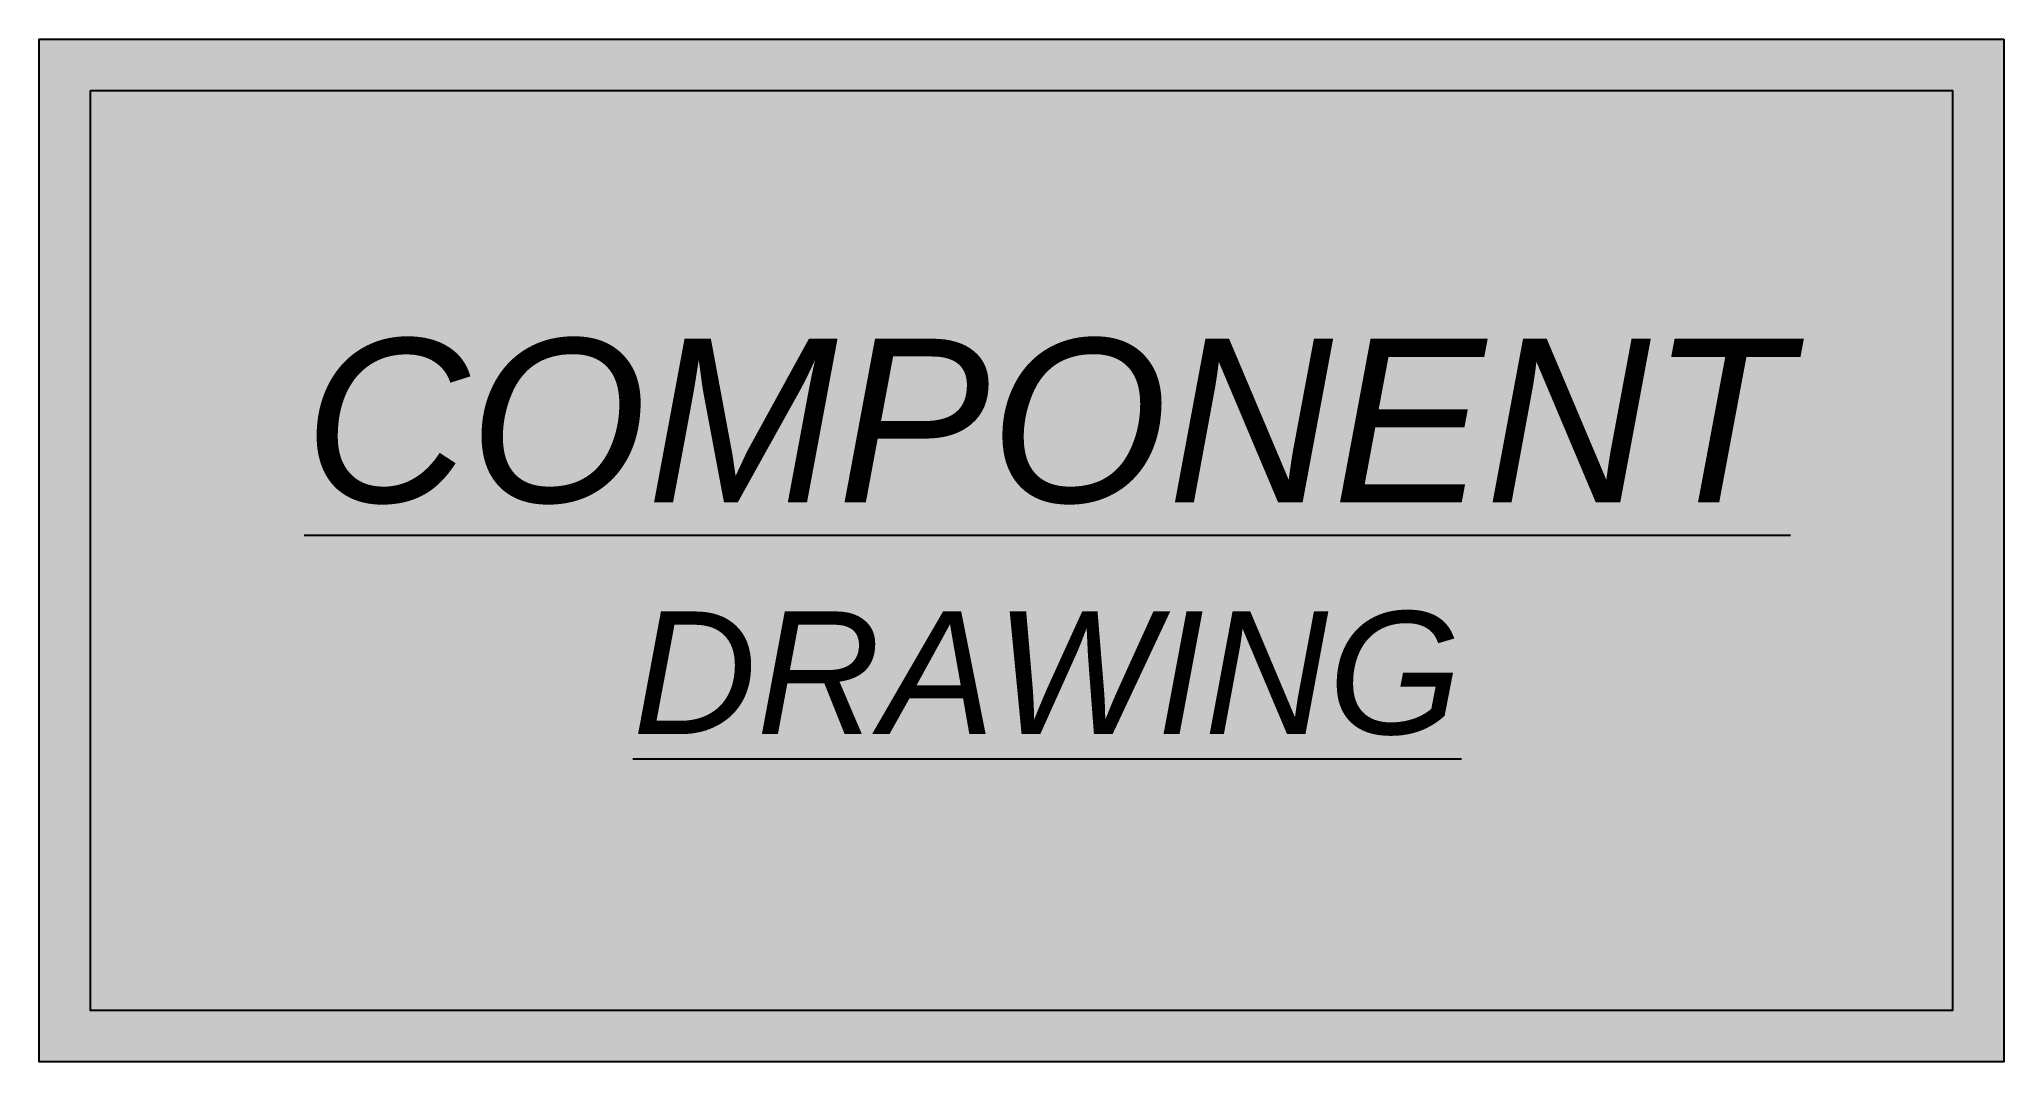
# Model space of a CAD drawing. Header units: inches. Extents: x -1.2 to 1.2, y -1.25 to 0.
import ezdxf

# ---------------------------------------------------------------- set-up
doc = ezdxf.new("R2010")
doc.units = ezdxf.units.IN
doc.header["$MEASUREMENT"] = 0
doc.styles.add('ANNO', font='swissli.ttf')

msp = doc.modelspace()

# ---------------------------------------------------------------- hatches: boundary and pattern name
at = {"true_color": 0xffffff}
h = msp.add_hatch(color=7, dxfattribs=at)
h.dxf.hatch_style = 1
h.paths.add_polyline_path([(-1.2, 0), (1.2, 0), (1.2, -1.25), (-1.2, -1.25)])

# ---------------------------------------------------------------- linework, layer by layer
at = {"color": 5}
msp.add_lwpolyline([(1.2, 0), (1.2, -1.25), (-1.2, -1.25), (-1.2, 0)], close=True, dxfattribs=at)
at = {"color": 11}
msp.add_lwpolyline([(-1.1375, -0.0625), (1.1375, -0.0625), (1.1375, -1.1875), (-1.1375, -1.1875)], close=True, dxfattribs=at)

# ---------------------------------------------------------------- texts
at = {"color": 4, "insert": (-0.9404, -0.3661, 0.0625), "char_height": 0.2, "width": 1.863069, "attachment_point": 1, "style": 'ANNO'}
msp.add_mtext('\\pi0.06385;{\\fSwis721 BT|b0|i1|c0|p34;\\L\\C250;\\c2829099;COMPONENT\\P\\pi0.4655;\\H0.75x;\\C20;DRAWING}', dxfattribs=at)

doc.saveas('drawing.dxf')
